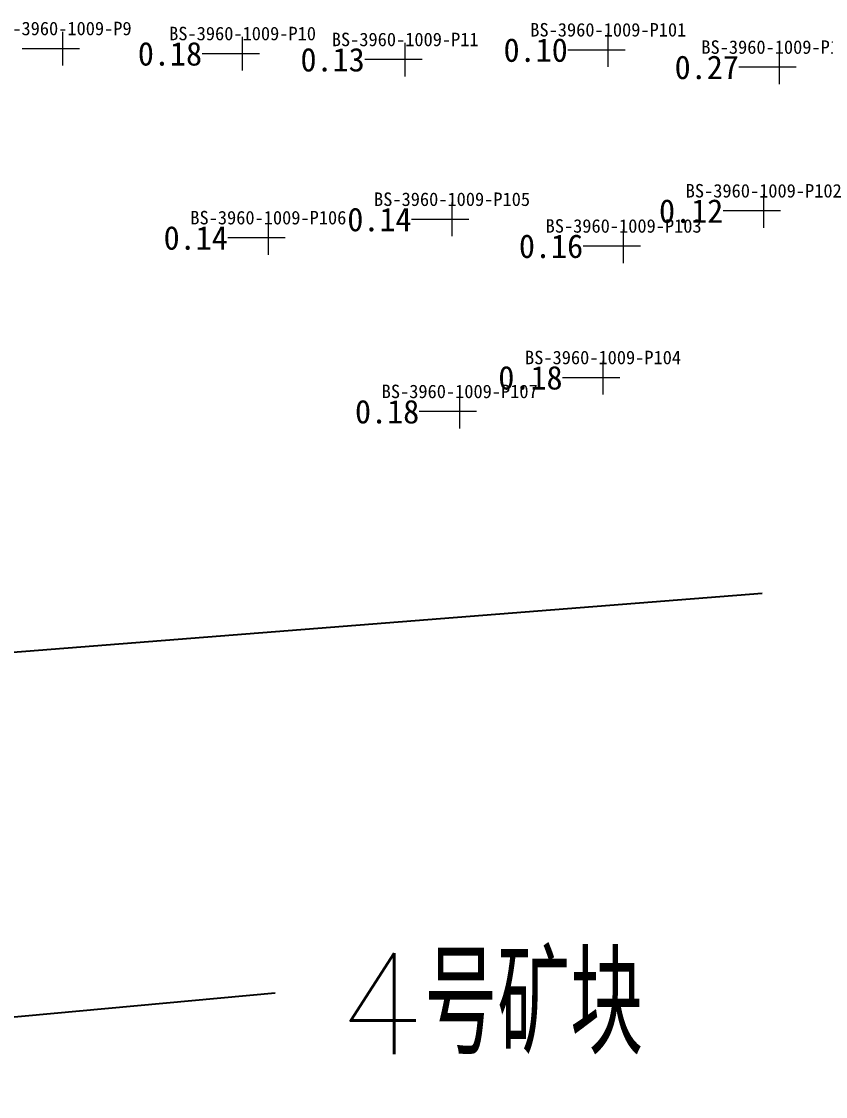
# Model space of a CAD drawing. Header units: inches. Extents: x 469908 to 470062, y 4349724 to 4349845.
# Drawn here: x 469947.62 to 469971.46, y 4349735.23 to 4349767.11 of the extents above; entities that cross this region are included whole.
import ezdxf
from ezdxf.enums import TextEntityAlignment as Align

# ---------------------------------------------------------------- set-up
doc = ezdxf.new("R2010")
doc.units = ezdxf.units.IN
doc.header["$MEASUREMENT"] = 0
for name, color, linetype, lineweight in [('孔口文字', 7, 'Continuous', 0), ('点', 7, 'Continuous', 0), ('线条', 7, 'Continuous', 0), ('钻孔', 7, 'Continuous', 0)]:
    doc.layers.add(name, color=color, linetype=linetype, lineweight=lineweight)
doc.styles.add('3dmine_textStyle_2', font='simsunb.ttf', dxfattribs={"height": 1})
doc.styles.add('Standard_Shx', font='txt.shx', dxfattribs={"bigfont": 'gbcbig.shx'})

msp = doc.modelspace()

# ---------------------------------------------------------------- hatches: boundary and pattern name
at = {"layer": '钻孔', "linetype": 'Continuous', "lineweight": 0, "true_color": 0x808080, "extrusion": (0, 1, 0)}
for points in [[(-469949.849, 3950.123), (-469948.849, 3950.123), (-469948.849, 3961.123), (-469949.849, 3961.123)], [(-469966.022, 3949.844), (-469965.022, 3949.844), (-469965.022, 3960.844), (-469966.022, 3960.844)], [(-469955.179, 3949.908), (-469954.179, 3949.908), (-469954.179, 3960.908), (-469955.179, 3960.908)], [(-469960.001, 3950.003), (-469959.001, 3950.003), (-469959.001, 3961.003), (-469960.001, 3961.003)], [(-469971.094, 3949.712), (-469970.094, 3949.712), (-469970.094, 3960.712), (-469971.094, 3960.712)], [(-469970.631, 3949.905), (-469969.631, 3949.905), (-469969.631, 3960.905), (-469970.631, 3960.905)], [(-469961.39, 3949.926), (-469960.39, 3949.926), (-469960.39, 3960.926), (-469961.39, 3960.926)], [(-469955.943, 3950.061), (-469954.943, 3950.061), (-469954.943, 3961.061), (-469955.943, 3961.061)], [(-469966.477, 3950.086), (-469965.477, 3950.086), (-469965.477, 3961.086), (-469966.477, 3961.086)], [(-469965.867, 3949.936), (-469964.867, 3949.936), (-469964.867, 3960.936), (-469965.867, 3960.936)], [(-469961.617, 3949.995), (-469960.617, 3949.995), (-469960.617, 3960.995), (-469961.617, 3960.995)]]:
    msp.add_hatch(color=8, dxfattribs=at).paths.add_polyline_path(points, flags=0)

# ---------------------------------------------------------------- linework, layer by layer
for p, q in [((469932.45, 4349747.232, 3961.325), (469969.588, 4349750.158)), ((469921.45, 4349735.232, 3961.382), (469955.142, 4349738.302))]:
    msp.add_line(p, q)
at = {"layer": '点', "color": 138, "linetype": 'Continuous', "lineweight": 0, "true_color": 0x004c4c}
for points, elevation in [([(469948.849, 4349765.805), (469948.849, 4349766.805)], 3961.123), ([(469954.179, 4349765.655), (469954.179, 4349766.655)], 3960.908), ([(469965.022, 4349765.766), (469965.022, 4349766.766)], 3960.844), ([(469949.349, 4349766.305), (469948.349, 4349766.305)], 3961.123), ([(469959.001, 4349765.48), (469959.001, 4349766.48)], 3961.003), ([(469965.522, 4349766.266), (469964.522, 4349766.266)], 3960.844), ([(469954.679, 4349766.155), (469953.679, 4349766.155)], 3960.908), ([(469959.501, 4349765.98), (469958.501, 4349765.98)], 3961.003), ([(469970.094, 4349765.253), (469970.094, 4349766.253)], 3960.712), ([(469970.594, 4349765.753), (469969.594, 4349765.753)], 3960.712), ([(469969.631, 4349760.992), (469969.631, 4349761.992)], 3960.905), ([(469960.39, 4349760.741), (469960.39, 4349761.741)], 3960.926), ([(469970.131, 4349761.492), (469969.131, 4349761.492)], 3960.905), ([(469954.943, 4349760.195), (469954.943, 4349761.195)], 3961.061), ([(469960.89, 4349761.241), (469959.89, 4349761.241)], 3960.926), ([(469965.477, 4349759.949), (469965.477, 4349760.949)], 3961.086), ([(469955.443, 4349760.695), (469954.443, 4349760.695)], 3961.061), ([(469965.977, 4349760.449), (469964.977, 4349760.449)], 3961.086), ([(469964.867, 4349756.048), (469964.867, 4349757.048)], 3960.936), ([(469965.367, 4349756.548), (469964.367, 4349756.548)], 3960.936), ([(469960.617, 4349755.042), (469960.617, 4349756.042)], 3960.995), ([(469961.117, 4349755.542), (469960.117, 4349755.542)], 3960.995)]:
    msp.add_lwpolyline(points, dxfattribs=dict(at, elevation=elevation))
at = {"layer": '线条', "color": 138, "linetype": 'Continuous', "lineweight": 0, "true_color": 0x004c4c}
for points, elevation in [([(469948.849, 4349766.305), (469948.849, 4349766.305), (469948.849, 4349766.305)], 3961.123), ([(469965.022, 4349766.266), (469965.022, 4349766.266), (469965.022, 4349766.266)], 3960.844), ([(469954.179, 4349766.155), (469954.179, 4349766.155), (469954.179, 4349766.155)], 3960.908), ([(469959.001, 4349765.98), (469959.001, 4349765.98), (469959.001, 4349765.98)], 3961.003), ([(469970.094, 4349765.753), (469970.094, 4349765.753), (469970.094, 4349765.753)], 3960.712), ([(469969.631, 4349761.492), (469969.631, 4349761.492), (469969.631, 4349761.492)], 3960.905), ([(469960.39, 4349761.241), (469960.39, 4349761.241), (469960.39, 4349761.241)], 3960.926), ([(469954.943, 4349760.695), (469954.943, 4349760.695), (469954.943, 4349760.695)], 3961.061), ([(469965.477, 4349760.449), (469965.477, 4349760.449), (469965.477, 4349760.449)], 3961.086), ([(469964.867, 4349756.548), (469964.867, 4349756.548), (469964.867, 4349756.548)], 3960.936), ([(469960.617, 4349755.542), (469960.617, 4349755.542), (469960.617, 4349755.542)], 3960.995)]:
    msp.add_lwpolyline(points, dxfattribs=dict(at, elevation=elevation))
at = {"layer": '钻孔', "color": 8, "linetype": 'Continuous', "lineweight": 0, "true_color": 0x808080}
for points, elevation in [([(469948.849, 4349766.305), (469947.649, 4349766.305)], 3961.123), ([(469948.849, 4349766.305), (469947.649, 4349766.305)], 3950.123), ([(469965.022, 4349766.266), (469963.822, 4349766.266)], 3960.844), ([(469965.022, 4349766.266), (469963.822, 4349766.266)], 3949.844), ([(469954.179, 4349766.155), (469952.979, 4349766.155)], 3960.908), ([(469954.179, 4349766.155), (469952.979, 4349766.155)], 3949.908), ([(469959.001, 4349765.98), (469957.801, 4349765.98)], 3961.003), ([(469959.001, 4349765.98), (469957.801, 4349765.98)], 3950.003), ([(469970.094, 4349765.753), (469968.894, 4349765.753)], 3960.712), ([(469970.094, 4349765.753), (469968.894, 4349765.753)], 3949.712), ([(469969.631, 4349761.492), (469968.431, 4349761.492)], 3960.905), ([(469969.631, 4349761.492), (469968.431, 4349761.492)], 3949.905), ([(469960.39, 4349761.241), (469959.19, 4349761.241)], 3960.926), ([(469960.39, 4349761.241), (469959.19, 4349761.241)], 3949.926), ([(469954.943, 4349760.695), (469953.743, 4349760.695)], 3961.061), ([(469954.943, 4349760.695), (469953.743, 4349760.695)], 3950.061), ([(469965.477, 4349760.449), (469964.277, 4349760.449)], 3961.086), ([(469965.477, 4349760.449), (469964.277, 4349760.449)], 3950.086), ([(469964.867, 4349756.548), (469963.667, 4349756.548)], 3960.936), ([(469964.867, 4349756.548), (469963.667, 4349756.548)], 3949.936), ([(469960.617, 4349755.542), (469959.417, 4349755.542)], 3960.995), ([(469960.617, 4349755.542), (469959.417, 4349755.542)], 3949.995)]:
    msp.add_lwpolyline(points, dxfattribs=dict(at, elevation=elevation))

# ---------------------------------------------------------------- texts
at = {"insert": (469957.002, 4349739.485), "char_height": 3, "attachment_point": 1, "style": 'Standard_Shx'}
msp.add_mtext_dynamic_manual_height_columns('4号矿块', width=23.08419, gutter_width=1, heights=[0], dxfattribs=at)
at = {"layer": '孔口文字', "color": 138, "linetype": 'Continuous', "lineweight": 0, "true_color": 0x004c4c, "style": '3dmine_textStyle_2'}
for s, p in [('BS-3960-1009-P9', (469948.849, 4349766.705, 3961.123)), ('BS-3960-1009-P10', (469954.179, 4349766.555, 3960.908)), ('BS-3960-1009-P101', (469965.022, 4349766.666, 3960.844)), ('BS-3960-1009-P11', (469959.001, 4349766.38, 3961.003)), ('BS-3960-1009-P100', (469970.094, 4349766.153, 3960.712)), ('BS-3960-1009-P102', (469969.631, 4349761.892, 3960.905)), ('BS-3960-1009-P105', (469960.39, 4349761.641, 3960.926)), ('BS-3960-1009-P106', (469954.943, 4349761.095, 3961.061)), ('BS-3960-1009-P103', (469965.477, 4349760.849, 3961.086)), ('BS-3960-1009-P104', (469964.867, 4349756.948, 3960.936)), ('BS-3960-1009-P107', (469960.617, 4349755.942, 3960.995))]:
    msp.add_text(s, height=0.4, dxfattribs=at).set_placement(p, align=Align.CENTER)
at = {"layer": '钻孔', "color": 8, "linetype": 'Continuous', "lineweight": 0, "true_color": 0x808080, "style": '3dmine_textStyle_2'}
for s, p in [('0.10', (469963.822, 4349766.266, 3960.844)), ('0.18', (469952.979, 4349766.155, 3960.908)), ('0.13', (469957.801, 4349765.98, 3961.003)), ('0.27', (469968.894, 4349765.753, 3960.712)), ('0.12', (469968.431, 4349761.492, 3960.905)), ('0.14', (469959.19, 4349761.241, 3960.926)), ('0.14', (469953.743, 4349760.695, 3961.061)), ('0.16', (469964.277, 4349760.449, 3961.086)), ('0.18', (469963.667, 4349756.548, 3960.936)), ('0.18', (469959.417, 4349755.542, 3960.995))]:
    msp.add_text(s, height=0.7, dxfattribs=at).set_placement(p, align=Align.MIDDLE_RIGHT)

doc.saveas('drawing.dxf')
